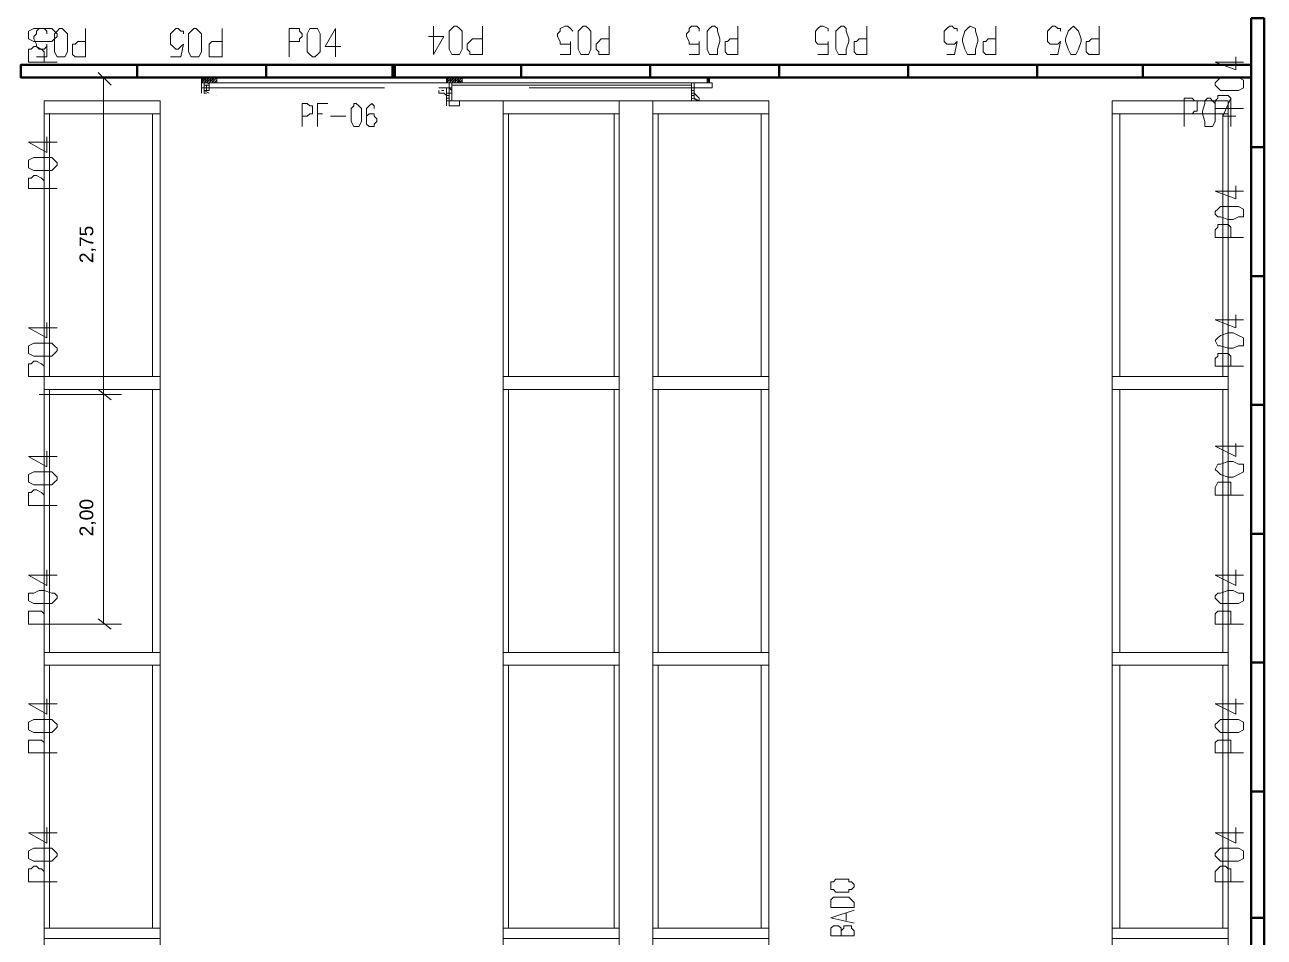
# Model space of a CAD drawing. Header units: inches. Extents: x 5 to 1823, y 18 to 726.
# Drawn here: x 506.82 to 517.61, y 305.21 to 313.16 of the extents above; entities that cross this region are included whole.
import ezdxf

# ---------------------------------------------------------------- set-up
doc = ezdxf.new("R2010")
doc.units = ezdxf.units.IN
doc.header["$MEASUREMENT"] = 0
for name, color, linetype in [('PDF2_0', 7, 'Continuous'), ('PDF2_01', 1, 'Continuous'), ('PDF2_D_Paineis PUR 120mm', 5, 'Continuous'), ('PDF2_D_Portas', 6, 'Continuous'), ('PDF2_D_Textos Nome Área', 3, 'Continuous'), ('PDF2_D_Textos Paineis Parede', 3, 'Continuous'), ('PDF2_Texto', 1, 'Continuous')]:
    doc.layers.add(name, color=color, linetype=linetype)
doc.styles.add('PDF Arial', font='arial.ttf')

msp = doc.modelspace()

# ---------------------------------------------------------------- linework, layer by layer
at = {"layer": 'PDF2_0', "color": 1, "lineweight": 0}
for points in [[(507.572, 312.631), (507.46, 312.743)], [(507.46, 307.983), (507.572, 307.893)]]:
    msp.add_lwpolyline(points, dxfattribs=at)
msp.add_lwpolyline([(507.46, 309.981), (507.572, 309.892)], close=True, dxfattribs=at)
at = {"layer": 'PDF2_01', "lineweight": 5}
for points in [[(507.213, 312.698), (507.662, 312.698)], [(507.505, 312.698), (507.505, 309.937), (507.505, 307.938)], [(506.989, 312.384), (507.999, 312.384)], [(507.034, 310.094), (507.034, 312.384)], [(507.932, 312.384), (507.932, 310.094)], [(510.985, 312.384), (511.995, 312.384)], [(511.03, 310.094), (511.03, 312.384)], [(511.951, 312.384), (511.951, 310.094)], [(513.298, 312.384), (512.287, 312.384)], [(512.332, 312.384), (512.332, 310.094)], [(513.23, 310.094), (513.23, 312.384)], [(517.294, 312.384), (516.284, 312.384)], [(516.351, 312.384), (516.351, 310.094)], [(517.249, 310.094), (517.249, 312.384)], [(507.999, 310.094), (506.989, 310.094)], [(511.995, 310.094), (510.985, 310.094)], [(512.287, 310.094), (513.298, 310.094)], [(516.284, 310.094), (517.294, 310.094)], [(507.999, 309.981), (506.989, 309.981)], [(507.034, 309.981), (507.034, 307.691)], [(507.932, 307.691), (507.932, 309.981)], [(511.995, 309.981), (510.985, 309.981)], [(511.03, 309.981), (511.03, 307.691)], [(511.951, 307.691), (511.951, 309.981)], [(512.287, 309.981), (513.298, 309.981)], [(512.332, 307.691), (512.332, 309.981)], [(513.23, 309.981), (513.23, 307.691)], [(516.284, 309.981), (517.294, 309.981)], [(516.351, 307.691), (516.351, 309.981)], [(517.249, 309.981), (517.249, 307.691)], [(506.944, 307.938), (507.662, 307.938)], [(507.999, 305.199), (506.989, 305.199), (507.999, 305.199), (507.999, 307.691), (506.989, 307.691), (506.989, 305.199)], [(506.989, 307.691), (507.999, 307.691)], [(511.995, 305.199), (510.985, 305.199), (511.995, 305.199), (511.995, 307.691), (510.985, 307.691), (510.985, 305.199)], [(510.985, 307.691), (511.995, 307.691)], [(512.287, 305.199), (513.298, 305.199), (512.287, 305.199), (512.287, 307.691), (513.298, 307.691), (513.298, 305.199)], [(513.298, 307.691), (512.287, 307.691)], [(516.284, 305.199), (517.294, 305.199), (516.284, 305.199), (516.284, 307.691), (517.294, 307.691), (517.294, 305.199)], [(517.294, 307.691), (516.284, 307.691)], [(506.989, 307.579), (507.999, 307.579)], [(507.034, 305.289), (507.034, 307.579)], [(507.932, 307.579), (507.932, 305.289)], [(510.985, 307.579), (511.995, 307.579)], [(511.03, 305.289), (511.03, 307.579)], [(511.951, 307.579), (511.951, 305.289)], [(513.298, 307.579), (512.287, 307.579)], [(512.332, 307.579), (512.332, 305.289)], [(513.23, 305.289), (513.23, 307.579)], [(517.294, 307.579), (516.284, 307.579)], [(516.351, 307.579), (516.351, 305.289)], [(517.249, 305.289), (517.249, 307.579)], [(507.999, 305.289), (506.989, 305.289)], [(511.995, 305.289), (510.985, 305.289)], [(512.287, 305.289), (513.298, 305.289)], [(516.284, 305.289), (517.294, 305.289)]]:
    msp.add_lwpolyline(points, dxfattribs=at)
for points in [[(507.999, 312.496), (507.999, 309.981), (506.989, 309.981), (506.989, 312.496)], [(511.995, 312.496), (511.995, 309.981), (510.985, 309.981), (510.985, 312.496)], [(512.287, 312.496), (512.287, 309.981), (513.298, 309.981), (513.298, 312.496)], [(516.284, 312.496), (516.284, 309.981), (517.294, 309.981), (517.294, 312.496)], [(507.999, 307.579), (507.999, 310.094), (506.989, 310.094), (506.989, 307.579)], [(511.995, 307.579), (511.995, 310.094), (510.985, 310.094), (510.985, 307.579)], [(512.287, 307.579), (512.287, 310.094), (513.298, 310.094), (513.298, 307.579)], [(516.284, 307.579), (516.284, 310.094), (517.294, 310.094), (517.294, 307.579)], [(507.662, 309.937), (506.944, 309.937)], [(507.999, 305.289), (507.999, 302.797), (506.989, 302.797), (506.989, 305.289)], [(511.995, 305.289), (511.995, 302.797), (510.985, 302.797), (510.985, 305.289)], [(512.287, 305.289), (512.287, 302.797), (513.298, 302.797), (513.298, 305.289)], [(516.284, 305.289), (516.284, 302.797), (517.294, 302.797), (517.294, 305.289)]]:
    msp.add_lwpolyline(points, close=True, dxfattribs=at)
at = {"layer": 'PDF2_D_Paineis PUR 120mm', "lineweight": 40}
for points in [[(517.608, 312.092), (517.608, 313.215), (517.496, 313.215), (517.496, 312.092)], [(507.797, 312.81), (506.787, 312.81), (506.787, 312.698), (507.797, 312.698)], [(508.92, 312.81), (507.797, 312.81), (507.797, 312.698), (508.92, 312.698)], [(508.92, 312.698), (510.042, 312.698), (510.042, 312.81), (508.92, 312.81)], [(511.142, 312.81), (510.02, 312.81), (510.02, 312.698), (511.142, 312.698)], [(512.265, 312.81), (511.142, 312.81), (511.142, 312.698), (512.265, 312.698)], [(513.387, 312.81), (512.265, 312.81), (512.265, 312.698), (513.387, 312.698)], [(514.51, 312.81), (513.387, 312.81), (513.387, 312.698), (514.51, 312.698)], [(515.633, 312.81), (514.51, 312.81), (514.51, 312.698), (515.633, 312.698)], [(516.553, 312.81), (515.633, 312.81), (515.633, 312.698), (516.553, 312.698)], [(516.553, 312.698), (517.496, 312.698), (517.496, 312.81), (516.553, 312.81)], [(517.608, 310.969), (517.608, 312.092), (517.496, 312.092), (517.496, 310.969)], [(517.608, 309.847), (517.608, 310.969), (517.496, 310.969), (517.496, 309.847)], [(517.608, 308.724), (517.608, 309.847), (517.496, 309.847), (517.496, 308.724)], [(517.608, 307.602), (517.608, 308.724), (517.496, 308.724), (517.496, 307.602)], [(517.608, 306.479), (517.608, 307.602), (517.496, 307.602), (517.496, 306.479)], [(517.608, 305.379), (517.608, 306.479), (517.496, 306.479), (517.496, 305.379)], [(517.608, 304.256), (517.608, 305.379), (517.496, 305.379), (517.496, 304.256)]]:
    msp.add_lwpolyline(points, close=True, dxfattribs=at)
at = {"layer": 'PDF2_D_Portas', "lineweight": 0}
for points in [[(509.952, 312.608), (508.358, 312.608), (508.358, 312.631), (508.358, 312.608), (508.358, 312.653), (508.493, 312.653), (510.491, 312.653), (510.491, 312.698), (510.491, 312.653)], [(508.358, 312.676), (508.358, 312.698), (508.358, 312.676), (508.381, 312.698), (508.358, 312.676), (508.381, 312.698), (508.358, 312.653), (508.381, 312.698)], [(508.358, 312.653), (508.403, 312.698), (508.358, 312.653)], [(508.358, 312.653), (508.358, 312.698), (508.493, 312.698), (508.493, 312.653), (508.493, 312.698)], [(508.358, 312.563), (508.358, 312.653), (509.952, 312.653)], [(508.358, 312.653), (508.358, 312.653)], [(508.358, 312.653), (508.358, 312.653)], [(508.403, 312.698), (508.381, 312.653), (508.403, 312.698), (508.381, 312.653), (508.381, 312.608), (508.381, 312.586), (508.403, 312.586), (508.403, 312.631), (508.426, 312.631), (508.403, 312.631), (508.381, 312.631), (508.403, 312.631), (508.381, 312.631), (508.381, 312.653), (508.381, 312.631)], [(508.381, 312.563), (508.403, 312.563), (508.381, 312.563), (508.381, 312.586), (508.426, 312.586), (508.426, 312.631), (508.426, 312.653), (508.448, 312.698), (508.426, 312.653), (508.448, 312.698)], [(508.381, 312.653), (508.426, 312.698), (508.381, 312.653)], [(508.381, 312.653), (508.403, 312.653), (508.426, 312.698), (508.403, 312.653), (508.426, 312.698)], [(508.381, 312.653), (508.381, 312.653)], [(508.381, 312.653), (508.381, 312.653)], [(508.381, 312.653), (508.381, 312.653)], [(508.403, 312.653), (508.448, 312.698), (508.403, 312.653)], [(508.403, 312.653), (508.403, 312.653)], [(508.426, 312.653), (508.47, 312.698), (508.426, 312.653)], [(508.448, 312.653), (508.493, 312.698), (508.448, 312.653)], [(508.47, 312.653), (508.493, 312.676), (508.47, 312.653), (508.493, 312.676), (508.47, 312.653), (508.493, 312.676)], [(508.493, 312.653), (508.493, 312.653)], [(508.493, 312.653), (508.493, 312.653)], [(510.469, 312.563), (510.491, 312.541), (510.514, 312.541), (510.491, 312.541), (510.491, 312.563), (510.491, 312.586), (510.491, 312.608), (510.514, 312.608), (510.514, 312.653), (510.536, 312.698), (510.514, 312.653), (510.536, 312.698)], [(510.491, 312.676), (510.491, 312.698), (510.491, 312.676), (510.491, 312.698), (510.626, 312.698), (510.581, 312.653), (510.626, 312.676), (510.603, 312.653), (510.626, 312.676), (510.603, 312.653), (510.626, 312.676), (510.626, 312.698), (510.626, 312.653), (510.626, 312.698)], [(510.491, 312.676), (510.514, 312.698), (510.491, 312.676)], [(510.603, 312.653), (510.626, 312.653), (510.491, 312.653), (510.514, 312.698), (510.491, 312.653), (510.514, 312.698)], [(510.491, 312.653), (510.536, 312.698), (510.491, 312.653)], [(510.514, 312.653), (510.559, 312.698), (510.514, 312.653)], [(510.559, 312.698), (510.536, 312.653), (510.559, 312.698), (510.536, 312.653), (510.828, 312.653), (512.624, 312.653), (512.647, 312.653), (512.647, 312.608), (512.647, 312.541), (512.647, 312.608), (512.624, 312.608), (512.647, 312.608), (512.624, 312.608), (512.647, 312.608), (512.624, 312.608), (512.647, 312.608), (512.624, 312.608), (512.647, 312.608), (512.624, 312.608), (512.647, 312.608), (512.624, 312.608), (512.647, 312.608), (512.624, 312.608), (512.647, 312.608), (512.624, 312.608), (512.647, 312.608), (512.624, 312.608), (512.647, 312.608), (512.624, 312.608), (512.624, 312.586), (512.624, 312.608), (512.624, 312.496), (510.536, 312.496), (510.536, 312.586), (510.536, 312.631), (510.536, 312.653), (510.536, 312.631), (510.536, 312.653), (510.514, 312.653)], [(510.536, 312.608), (510.514, 312.608), (510.536, 312.586), (510.514, 312.608), (510.536, 312.608), (510.536, 312.631), (510.828, 312.631), (512.624, 312.631), (512.624, 312.608), (512.624, 312.631), (512.624, 312.653), (512.624, 312.631), (512.624, 312.653)], [(510.536, 312.653), (510.581, 312.698), (510.536, 312.653)], [(510.536, 312.653), (510.536, 312.653)], [(510.559, 312.653), (510.581, 312.698), (510.559, 312.653), (510.581, 312.698)], [(510.559, 312.653), (510.603, 312.698), (510.559, 312.653)], [(510.581, 312.653), (510.603, 312.698), (510.581, 312.653), (510.603, 312.698)], [(510.626, 312.698), (510.626, 312.698)], [(510.626, 312.676), (510.626, 312.676)], [(510.626, 312.676), (510.626, 312.676)], [(510.626, 312.676), (510.626, 312.653)], [(510.626, 312.653), (510.626, 312.653)], [(511.21, 312.653), (512.804, 312.653), (512.804, 312.631), (512.804, 312.608)], [(512.624, 312.653), (512.624, 312.653)], [(512.759, 312.698), (512.759, 312.676), (512.759, 312.698), (512.759, 312.676), (512.781, 312.698), (512.759, 312.676)], [(512.781, 312.676), (512.781, 312.653), (512.781, 312.676), (512.759, 312.653), (512.781, 312.676), (512.759, 312.653), (512.781, 312.698), (512.759, 312.653), (512.781, 312.698)], [(512.781, 312.653), (512.781, 312.653)], [(512.804, 312.653), (512.804, 312.653)], [(512.804, 312.653), (512.804, 312.653)], [(512.804, 312.653), (512.804, 312.653)], [(512.804, 312.653), (512.804, 312.653)], [(508.358, 312.631), (508.358, 312.631)], [(508.358, 312.631), (508.358, 312.631)], [(508.358, 312.608), (508.358, 312.608)], [(508.358, 312.541), (508.358, 312.541)], [(508.358, 312.541), (508.358, 312.541)], [(508.381, 312.631), (508.381, 312.631)], [(508.381, 312.608), (508.381, 312.608)], [(508.381, 312.608), (508.381, 312.608)], [(508.381, 312.586), (508.426, 312.563)], [(508.381, 312.563), (508.381, 312.563)], [(508.381, 312.563), (508.381, 312.563)], [(508.381, 312.563), (508.381, 312.563)], [(508.381, 312.563), (508.381, 312.563)], [(508.403, 312.631), (508.403, 312.631)], [(508.403, 312.586), (508.403, 312.586)], [(508.403, 312.563), (508.403, 312.563)], [(508.426, 312.631), (508.426, 312.631)], [(508.426, 312.631), (508.426, 312.631)], [(508.426, 312.631), (508.426, 312.631)], [(508.426, 312.586), (508.426, 312.586)], [(508.426, 312.586), (508.426, 312.586)], [(508.426, 312.586), (508.426, 312.586)], [(508.426, 312.586), (508.426, 312.586)], [(508.426, 312.586), (508.426, 312.586)], [(508.426, 312.586), (508.426, 312.586)], [(508.426, 312.586), (508.426, 312.586)], [(508.426, 312.586), (508.426, 312.586)], [(508.426, 312.586), (508.426, 312.586)], [(508.493, 312.541), (508.493, 312.541)], [(508.493, 312.541), (508.493, 312.541)], [(510.424, 312.608), (510.469, 312.608), (510.491, 312.608), (510.491, 312.586), (510.491, 312.563)], [(510.424, 312.586), (510.424, 312.563), (510.469, 312.563), (510.446, 312.563)], [(510.424, 312.586), (510.424, 312.586)], [(510.424, 312.563), (510.424, 312.563)], [(510.446, 312.586), (510.446, 312.586)], [(510.446, 312.586), (510.446, 312.586)], [(510.446, 312.586), (510.469, 312.586)], [(510.469, 312.608), (510.469, 312.608)], [(510.469, 312.586), (510.469, 312.586)], [(510.469, 312.586), (510.469, 312.586)], [(510.469, 312.541), (510.469, 312.541)], [(510.536, 312.496), (510.514, 312.496), (510.514, 312.563), (510.514, 312.608), (510.514, 312.563), (510.514, 312.608), (510.514, 312.586), (510.514, 312.608), (510.514, 312.586), (510.514, 312.563), (510.491, 312.563), (510.491, 312.608)], [(510.491, 312.608), (510.491, 312.608)], [(510.491, 312.608), (510.491, 312.608)], [(510.491, 312.608), (510.491, 312.608)], [(510.491, 312.608), (510.491, 312.608)], [(510.491, 312.608), (510.491, 312.608)], [(510.491, 312.608), (510.491, 312.608)], [(510.491, 312.608), (510.491, 312.608)], [(510.491, 312.608), (510.491, 312.608)], [(510.491, 312.608), (510.491, 312.608)], [(510.491, 312.608), (510.491, 312.608)], [(510.491, 312.608), (510.491, 312.608)], [(510.491, 312.608), (510.491, 312.608)], [(510.491, 312.586), (510.491, 312.586)], [(510.491, 312.586), (510.491, 312.586)], [(510.491, 312.586), (510.491, 312.586)], [(510.491, 312.586), (510.491, 312.586)], [(510.491, 312.586), (510.491, 312.586)], [(510.491, 312.586), (510.491, 312.586)], [(510.491, 312.586), (510.491, 312.586)], [(510.491, 312.586), (510.491, 312.586)], [(510.491, 312.586), (510.491, 312.586)], [(510.491, 312.586), (510.491, 312.586)], [(510.491, 312.586), (510.491, 312.586)], [(510.491, 312.563), (510.491, 312.563)], [(510.491, 312.563), (510.491, 312.563)], [(510.491, 312.563), (510.491, 312.563)], [(510.491, 312.563), (510.491, 312.563)], [(510.491, 312.563), (510.491, 312.563)], [(510.491, 312.563), (510.491, 312.563)], [(510.491, 312.563), (510.491, 312.563)], [(510.491, 312.563), (510.491, 312.563)], [(510.491, 312.563), (510.491, 312.563)], [(510.603, 312.496), (510.603, 312.451), (510.581, 312.451), (510.536, 312.451), (510.514, 312.451), (510.514, 312.474), (510.514, 312.496), (510.491, 312.496), (510.491, 312.519), (510.514, 312.519), (510.491, 312.519), (510.491, 312.541)], [(510.491, 312.541), (510.491, 312.541)], [(510.491, 312.541), (510.491, 312.541)], [(510.491, 312.541), (510.491, 312.541)], [(510.491, 312.541), (510.491, 312.541)], [(510.491, 312.541), (510.491, 312.541)], [(510.491, 312.541), (510.491, 312.541)], [(510.514, 312.608), (510.514, 312.608)], [(510.514, 312.608), (510.514, 312.608)], [(510.514, 312.608), (510.514, 312.608)], [(510.514, 312.608), (510.514, 312.608)], [(510.514, 312.608), (510.514, 312.608)], [(510.514, 312.608), (510.514, 312.608)], [(510.514, 312.608), (510.514, 312.608)], [(510.514, 312.608), (510.514, 312.608)], [(510.514, 312.608), (510.514, 312.608)], [(510.514, 312.608), (510.514, 312.608)], [(510.514, 312.608), (510.514, 312.608)], [(510.514, 312.608), (510.514, 312.608)], [(510.514, 312.608), (510.514, 312.608)], [(510.514, 312.608), (510.514, 312.608)], [(510.514, 312.608), (510.514, 312.608)], [(510.514, 312.608), (510.514, 312.608)], [(510.514, 312.608), (510.514, 312.608)], [(510.514, 312.608), (510.514, 312.608)], [(510.514, 312.608), (510.514, 312.608)], [(510.514, 312.608), (510.514, 312.608)], [(510.514, 312.608), (510.514, 312.608)], [(510.514, 312.608), (510.514, 312.608)], [(510.514, 312.608), (510.514, 312.608)], [(510.514, 312.608), (510.514, 312.608)], [(510.514, 312.586), (510.514, 312.586)], [(510.514, 312.586), (510.514, 312.586)], [(510.514, 312.586), (510.514, 312.586)], [(510.514, 312.586), (510.514, 312.586)], [(510.514, 312.586), (510.514, 312.586)], [(510.514, 312.586), (510.514, 312.586)], [(510.514, 312.563), (510.514, 312.563)], [(510.514, 312.563), (510.514, 312.563)], [(510.514, 312.563), (510.514, 312.563)], [(510.514, 312.563), (510.514, 312.563)], [(510.514, 312.563), (510.514, 312.563)], [(510.514, 312.563), (510.514, 312.563)], [(510.514, 312.563), (510.514, 312.563)], [(510.514, 312.563), (510.514, 312.563)], [(510.514, 312.563), (510.514, 312.563)], [(510.514, 312.563), (510.514, 312.563)], [(510.514, 312.563), (510.514, 312.563)], [(510.514, 312.563), (510.514, 312.563)], [(510.514, 312.563), (510.514, 312.563)], [(510.514, 312.563), (510.514, 312.563)], [(510.514, 312.563), (510.514, 312.563)], [(510.514, 312.563), (510.514, 312.563)], [(510.514, 312.563), (510.514, 312.563)], [(510.514, 312.563), (510.514, 312.563)], [(510.514, 312.563), (510.514, 312.563)], [(510.514, 312.563), (510.514, 312.563)], [(510.514, 312.563), (510.514, 312.563)], [(510.514, 312.563), (510.514, 312.563)], [(510.514, 312.563), (510.514, 312.563)], [(510.514, 312.563), (510.514, 312.563)], [(510.514, 312.563), (510.514, 312.563)], [(510.514, 312.563), (510.514, 312.563)], [(510.514, 312.563), (510.514, 312.563)], [(510.514, 312.563), (510.514, 312.563)], [(510.514, 312.563), (510.514, 312.563)], [(510.514, 312.563), (510.514, 312.563)], [(510.514, 312.563), (510.514, 312.563)], [(510.514, 312.563), (510.514, 312.563)], [(510.514, 312.563), (510.514, 312.563)], [(510.514, 312.563), (510.514, 312.563)], [(510.514, 312.563), (510.514, 312.563)], [(510.514, 312.563), (510.514, 312.563)], [(510.514, 312.563), (510.514, 312.563)], [(510.514, 312.563), (510.514, 312.563)], [(510.514, 312.563), (510.514, 312.563)], [(510.514, 312.563), (510.514, 312.563)], [(510.514, 312.563), (510.514, 312.563)], [(510.514, 312.563), (510.514, 312.563)], [(510.514, 312.563), (510.514, 312.563)], [(510.514, 312.563), (510.514, 312.563)], [(510.514, 312.563), (510.514, 312.563)], [(510.514, 312.563), (510.514, 312.563)], [(510.514, 312.563), (510.514, 312.563)], [(510.514, 312.563), (510.514, 312.563)], [(510.514, 312.563), (510.514, 312.563)], [(510.514, 312.563), (510.514, 312.563)], [(510.514, 312.563), (510.536, 312.563)], [(510.514, 312.541), (510.514, 312.541)], [(510.514, 312.541), (510.514, 312.541)], [(510.514, 312.541), (510.514, 312.541)], [(510.514, 312.541), (510.514, 312.541)], [(510.514, 312.541), (510.514, 312.541)], [(510.514, 312.541), (510.514, 312.541)], [(510.514, 312.541), (510.514, 312.541)], [(510.514, 312.541), (510.514, 312.541)], [(510.514, 312.541), (510.514, 312.541)], [(510.514, 312.541), (510.514, 312.541)], [(510.514, 312.541), (510.514, 312.541)], [(510.514, 312.541), (510.514, 312.541)], [(510.514, 312.541), (510.514, 312.541)], [(510.514, 312.541), (510.514, 312.541)], [(510.536, 312.608), (510.536, 312.608)], [(510.536, 312.608), (510.536, 312.608)], [(510.536, 312.608), (510.536, 312.608)], [(510.536, 312.608), (510.536, 312.608)], [(510.536, 312.586), (510.536, 312.586)], [(510.536, 312.586), (510.536, 312.586)], [(510.536, 312.586), (510.536, 312.586)], [(510.536, 312.586), (510.536, 312.586)], [(510.536, 312.563), (510.536, 312.563)], [(510.536, 312.563), (510.536, 312.563)], [(512.781, 312.608), (512.804, 312.608), (511.21, 312.608)], [(512.624, 312.608), (512.624, 312.608)], [(512.624, 312.586), (512.624, 312.608)], [(512.624, 312.586), (512.624, 312.608)], [(512.624, 312.608), (512.624, 312.608)], [(512.624, 312.608), (512.624, 312.608)], [(512.624, 312.608), (512.624, 312.608)], [(512.624, 312.608), (512.624, 312.608)], [(512.624, 312.608), (512.624, 312.608)], [(512.624, 312.608), (512.624, 312.608)], [(512.624, 312.608), (512.624, 312.608)], [(512.624, 312.608), (512.624, 312.608)], [(512.624, 312.608), (512.624, 312.608)], [(512.624, 312.608), (512.624, 312.608)], [(512.624, 312.608), (512.624, 312.608)], [(512.624, 312.608), (512.624, 312.608)], [(512.624, 312.608), (512.624, 312.608)], [(512.624, 312.608), (512.624, 312.608)], [(512.624, 312.608), (512.624, 312.608)], [(512.624, 312.608), (512.624, 312.608)], [(512.624, 312.608), (512.624, 312.608)], [(512.624, 312.608), (512.624, 312.608)], [(512.624, 312.608), (512.624, 312.608)], [(512.624, 312.608), (512.624, 312.608)], [(512.624, 312.608), (512.624, 312.608)], [(512.624, 312.608), (512.624, 312.608)], [(512.624, 312.608), (512.624, 312.608)], [(512.624, 312.608), (512.624, 312.608)], [(512.624, 312.608), (512.624, 312.608)], [(512.624, 312.608), (512.624, 312.608)], [(512.624, 312.608), (512.624, 312.608)], [(512.624, 312.608), (512.624, 312.541)], [(512.624, 312.541), (512.624, 312.608)], [(512.624, 312.608), (512.624, 312.608)], [(512.624, 312.608), (512.624, 312.608)], [(512.624, 312.608), (512.624, 312.608)], [(512.624, 312.608), (512.624, 312.608)], [(512.624, 312.608), (512.624, 312.608)], [(512.624, 312.608), (512.624, 312.608)], [(512.624, 312.608), (512.624, 312.608)], [(512.624, 312.608), (512.624, 312.608)], [(512.624, 312.608), (512.624, 312.608)], [(512.624, 312.608), (512.624, 312.608)], [(512.624, 312.608), (512.624, 312.608)], [(512.624, 312.608), (512.624, 312.608)], [(512.624, 312.608), (512.624, 312.608)], [(512.624, 312.608), (512.624, 312.608)], [(512.624, 312.586), (512.624, 312.586)], [(512.624, 312.586), (512.624, 312.586)], [(512.624, 312.586), (512.624, 312.586)], [(512.624, 312.586), (512.624, 312.586)], [(512.624, 312.586), (512.624, 312.586)], [(512.624, 312.586), (512.624, 312.586)], [(512.624, 312.586), (512.624, 312.586)], [(512.624, 312.586), (512.624, 312.586)], [(512.624, 312.586), (512.624, 312.563)], [(512.624, 312.586), (512.624, 312.586)], [(512.624, 312.586), (512.624, 312.586)], [(512.624, 312.586), (512.624, 312.586)], [(512.624, 312.586), (512.624, 312.586)], [(512.624, 312.586), (512.624, 312.586)], [(512.624, 312.586), (512.624, 312.586)], [(512.624, 312.586), (512.624, 312.586)], [(512.624, 312.586), (512.624, 312.586)], [(512.624, 312.586), (512.624, 312.586)], [(512.624, 312.586), (512.624, 312.586)], [(512.624, 312.586), (512.624, 312.586)], [(512.624, 312.586), (512.624, 312.586)], [(512.624, 312.586), (512.624, 312.586)], [(512.624, 312.586), (512.624, 312.586)], [(512.624, 312.586), (512.624, 312.586)], [(512.624, 312.586), (512.624, 312.586)], [(512.624, 312.586), (512.624, 312.586)], [(512.624, 312.586), (512.624, 312.586)], [(512.624, 312.586), (512.647, 312.586)], [(512.624, 312.586), (512.647, 312.586)], [(512.624, 312.586), (512.647, 312.586)], [(512.624, 312.586), (512.647, 312.586)], [(512.647, 312.586), (512.624, 312.586)], [(512.624, 312.586), (512.647, 312.586)], [(512.624, 312.586), (512.647, 312.586)], [(512.624, 312.586), (512.647, 312.586)], [(512.624, 312.586), (512.647, 312.586)], [(512.624, 312.586), (512.647, 312.586)], [(512.624, 312.586), (512.647, 312.586)], [(512.624, 312.586), (512.647, 312.586)], [(512.624, 312.586), (512.647, 312.586)], [(512.624, 312.586), (512.647, 312.586)], [(512.647, 312.586), (512.624, 312.586)], [(512.624, 312.586), (512.647, 312.586)], [(512.624, 312.586), (512.647, 312.586)], [(512.647, 312.586), (512.624, 312.586)], [(512.647, 312.563), (512.647, 312.586), (512.647, 312.563), (512.691, 312.519), (512.691, 312.496), (512.647, 312.519), (512.647, 312.541), (512.624, 312.541), (512.647, 312.541), (512.624, 312.541), (512.647, 312.541), (512.624, 312.541), (512.647, 312.541), (512.624, 312.541), (512.647, 312.541), (512.624, 312.541), (512.647, 312.541), (512.624, 312.541), (512.647, 312.541), (512.624, 312.541), (512.647, 312.541), (512.624, 312.541), (512.647, 312.541), (512.624, 312.541), (512.647, 312.541), (512.624, 312.541), (512.647, 312.541), (512.624, 312.541), (512.647, 312.541), (512.624, 312.541), (512.647, 312.541), (512.647, 312.563), (512.624, 312.563), (512.647, 312.563), (512.624, 312.563), (512.647, 312.563), (512.624, 312.563), (512.647, 312.563), (512.624, 312.563), (512.647, 312.563), (512.624, 312.563), (512.647, 312.563), (512.624, 312.563), (512.647, 312.563), (512.624, 312.563), (512.647, 312.563), (512.624, 312.563), (512.647, 312.563), (512.624, 312.563), (512.647, 312.563), (512.647, 312.541), (512.624, 312.541), (512.624, 312.519), (512.691, 312.496), (512.624, 312.519)], [(512.624, 312.586), (512.624, 312.586)], [(512.624, 312.586), (512.624, 312.586)], [(512.624, 312.586), (512.624, 312.586)], [(512.624, 312.586), (512.624, 312.586)], [(512.624, 312.586), (512.624, 312.586)], [(512.624, 312.586), (512.624, 312.586)], [(512.624, 312.586), (512.624, 312.586)], [(512.624, 312.586), (512.624, 312.586)], [(512.624, 312.563), (512.624, 312.586)], [(512.624, 312.586), (512.624, 312.586)], [(512.624, 312.586), (512.624, 312.586)], [(512.624, 312.563), (512.624, 312.563)], [(512.624, 312.563), (512.624, 312.563)], [(512.624, 312.563), (512.624, 312.563)], [(512.624, 312.563), (512.624, 312.563)], [(512.624, 312.563), (512.624, 312.563)], [(512.624, 312.563), (512.624, 312.563)], [(512.624, 312.563), (512.624, 312.563)], [(512.624, 312.563), (512.624, 312.563)], [(512.624, 312.563), (512.624, 312.563)], [(512.624, 312.563), (512.624, 312.563)], [(512.624, 312.563), (512.624, 312.563)], [(512.624, 312.563), (512.624, 312.563)], [(512.624, 312.563), (512.624, 312.563)], [(512.624, 312.563), (512.624, 312.541)], [(512.624, 312.563), (512.624, 312.563)], [(512.624, 312.563), (512.624, 312.563)], [(512.624, 312.563), (512.624, 312.563)], [(512.624, 312.563), (512.624, 312.563)], [(512.624, 312.563), (512.624, 312.563)], [(512.624, 312.563), (512.624, 312.563)], [(512.624, 312.563), (512.624, 312.563)], [(512.624, 312.563), (512.624, 312.563)], [(512.624, 312.563), (512.624, 312.563)], [(512.624, 312.563), (512.624, 312.563)], [(512.624, 312.541), (512.624, 312.563)], [(512.624, 312.563), (512.624, 312.563)], [(512.624, 312.563), (512.624, 312.563)], [(512.624, 312.563), (512.624, 312.563)], [(512.624, 312.563), (512.624, 312.563)], [(512.624, 312.563), (512.624, 312.563)], [(512.624, 312.541), (512.624, 312.541)], [(512.624, 312.541), (512.624, 312.541)], [(512.624, 312.541), (512.624, 312.541)], [(512.624, 312.541), (512.624, 312.541)], [(512.624, 312.541), (512.624, 312.541)], [(512.624, 312.541), (512.624, 312.541)], [(512.624, 312.541), (512.624, 312.541)], [(512.624, 312.541), (512.624, 312.541)], [(512.624, 312.541), (512.624, 312.541)], [(512.624, 312.541), (512.624, 312.541)], [(512.624, 312.541), (512.624, 312.541)], [(512.624, 312.541), (512.624, 312.541)], [(512.624, 312.541), (512.624, 312.541)], [(512.624, 312.541), (512.624, 312.541)], [(512.624, 312.541), (512.624, 312.541)], [(512.624, 312.541), (512.624, 312.541)], [(512.624, 312.541), (512.624, 312.541)], [(512.624, 312.541), (512.624, 312.541)], [(512.624, 312.541), (512.624, 312.541)], [(512.624, 312.541), (512.624, 312.541)], [(512.624, 312.541), (512.624, 312.541)], [(512.624, 312.541), (512.624, 312.541)], [(512.624, 312.541), (512.624, 312.541)], [(512.624, 312.541), (512.624, 312.541)], [(512.624, 312.541), (512.624, 312.541)], [(512.624, 312.541), (512.624, 312.541)], [(512.624, 312.541), (512.624, 312.541)], [(512.624, 312.541), (512.624, 312.541)], [(512.624, 312.541), (512.624, 312.541)], [(512.624, 312.541), (512.624, 312.541)], [(512.624, 312.541), (512.624, 312.541)], [(512.624, 312.541), (512.624, 312.541)], [(512.624, 312.541), (512.624, 312.541)], [(512.624, 312.541), (512.624, 312.541)], [(512.624, 312.541), (512.624, 312.541)], [(512.624, 312.541), (512.624, 312.541)], [(512.624, 312.541), (512.624, 312.541)], [(512.624, 312.541), (512.624, 312.541)], [(512.624, 312.541), (512.624, 312.541)], [(512.624, 312.541), (512.624, 312.541)], [(512.624, 312.541), (512.624, 312.541)], [(512.624, 312.541), (512.624, 312.541)], [(512.624, 312.541), (512.624, 312.541)], [(512.624, 312.541), (512.624, 312.541)], [(512.624, 312.541), (512.624, 312.541)], [(512.624, 312.541), (512.624, 312.541)], [(512.624, 312.541), (512.624, 312.541)], [(512.624, 312.541), (512.624, 312.541)], [(512.624, 312.541), (512.624, 312.541)], [(512.624, 312.541), (512.624, 312.541)], [(512.624, 312.541), (512.624, 312.541)], [(512.624, 312.541), (512.624, 312.541)], [(512.647, 312.608), (512.647, 312.608)], [(512.647, 312.608), (512.647, 312.608)], [(512.647, 312.608), (512.647, 312.608)], [(512.647, 312.608), (512.647, 312.608)], [(512.647, 312.608), (512.647, 312.608)], [(512.647, 312.608), (512.647, 312.608)], [(512.647, 312.608), (512.647, 312.608)], [(512.647, 312.608), (512.647, 312.608)], [(512.647, 312.608), (512.647, 312.608)], [(512.647, 312.608), (512.647, 312.608)], [(512.647, 312.608), (512.647, 312.608)], [(512.647, 312.608), (512.647, 312.608)], [(512.647, 312.608), (512.647, 312.608)], [(512.647, 312.608), (512.647, 312.608)], [(512.647, 312.608), (512.647, 312.608)], [(512.647, 312.608), (512.647, 312.608)], [(512.647, 312.608), (512.647, 312.608)], [(512.647, 312.608), (512.647, 312.608)], [(512.647, 312.608), (512.647, 312.608)], [(512.647, 312.608), (512.647, 312.608)], [(512.647, 312.608), (512.647, 312.608)], [(512.647, 312.586), (512.647, 312.608)], [(512.647, 312.608), (512.647, 312.608)], [(512.647, 312.608), (512.647, 312.608)], [(512.647, 312.608), (512.647, 312.608)], [(512.647, 312.608), (512.647, 312.608)], [(512.647, 312.608), (512.647, 312.608)], [(512.647, 312.608), (512.647, 312.608)], [(512.647, 312.608), (512.647, 312.608)], [(512.647, 312.608), (512.647, 312.608)], [(512.647, 312.608), (512.647, 312.586)], [(512.647, 312.608), (512.647, 312.608)], [(512.647, 312.608), (512.647, 312.608)], [(512.647, 312.608), (512.647, 312.608)], [(512.647, 312.608), (512.647, 312.608)], [(512.647, 312.608), (512.647, 312.608)], [(512.647, 312.608), (512.647, 312.608)], [(512.647, 312.586), (512.647, 312.586)], [(512.647, 312.586), (512.647, 312.586)], [(512.647, 312.586), (512.647, 312.586)], [(512.647, 312.586), (512.647, 312.586)], [(512.647, 312.586), (512.647, 312.586)], [(512.647, 312.586), (512.647, 312.586)], [(512.647, 312.586), (512.647, 312.586)], [(512.647, 312.586), (512.647, 312.586)], [(512.647, 312.586), (512.647, 312.586)], [(512.647, 312.586), (512.647, 312.586)], [(512.647, 312.586), (512.647, 312.586)], [(512.647, 312.586), (512.647, 312.586)], [(512.647, 312.586), (512.647, 312.586)], [(512.647, 312.586), (512.647, 312.586)], [(512.647, 312.586), (512.647, 312.586)], [(512.647, 312.586), (512.647, 312.586)], [(512.647, 312.586), (512.647, 312.586)], [(512.647, 312.586), (512.647, 312.586)], [(512.647, 312.586), (512.647, 312.586)], [(512.647, 312.586), (512.647, 312.586)], [(512.647, 312.586), (512.647, 312.586)], [(512.647, 312.586), (512.647, 312.586)], [(512.647, 312.586), (512.647, 312.586)], [(512.647, 312.586), (512.647, 312.586)], [(512.647, 312.586), (512.647, 312.586)], [(512.647, 312.586), (512.647, 312.586)], [(512.647, 312.586), (512.647, 312.586)], [(512.647, 312.586), (512.647, 312.586)], [(512.647, 312.563), (512.647, 312.563)], [(512.647, 312.563), (512.647, 312.563)], [(512.647, 312.563), (512.647, 312.563)], [(512.647, 312.563), (512.647, 312.563)], [(512.647, 312.563), (512.647, 312.563)], [(512.647, 312.563), (512.647, 312.563)], [(512.647, 312.563), (512.647, 312.563)], [(512.647, 312.563), (512.647, 312.563)], [(512.647, 312.563), (512.647, 312.563)], [(512.647, 312.563), (512.647, 312.563)], [(512.647, 312.563), (512.647, 312.563)], [(512.647, 312.563), (512.647, 312.563)], [(512.647, 312.563), (512.647, 312.563)], [(512.647, 312.563), (512.647, 312.563)], [(512.647, 312.563), (512.647, 312.563)], [(512.647, 312.563), (512.647, 312.563)], [(512.647, 312.563), (512.647, 312.563)], [(512.647, 312.563), (512.647, 312.563)], [(512.647, 312.563), (512.647, 312.563)], [(512.647, 312.563), (512.647, 312.563)], [(512.647, 312.563), (512.647, 312.563)], [(512.647, 312.563), (512.647, 312.563)], [(512.647, 312.563), (512.647, 312.563)], [(512.647, 312.563), (512.647, 312.563)], [(512.647, 312.563), (512.647, 312.563)], [(512.647, 312.563), (512.647, 312.563)], [(512.647, 312.563), (512.647, 312.563)], [(512.647, 312.563), (512.647, 312.563)], [(512.647, 312.541), (512.647, 312.541)], [(512.647, 312.541), (512.647, 312.541)], [(512.647, 312.541), (512.647, 312.541)], [(512.647, 312.541), (512.647, 312.541)], [(512.647, 312.541), (512.647, 312.541)], [(512.647, 312.541), (512.647, 312.541)], [(512.647, 312.541), (512.647, 312.541)], [(512.647, 312.541), (512.647, 312.541)], [(512.647, 312.541), (512.647, 312.541)], [(512.647, 312.541), (512.647, 312.541)], [(512.647, 312.541), (512.647, 312.541)], [(512.647, 312.541), (512.647, 312.541)], [(512.647, 312.541), (512.647, 312.541)], [(512.647, 312.541), (512.647, 312.541)], [(512.647, 312.541), (512.647, 312.541)], [(512.647, 312.541), (512.647, 312.541)], [(512.647, 312.541), (512.647, 312.541)], [(512.647, 312.541), (512.647, 312.541)], [(512.647, 312.541), (512.647, 312.541)], [(512.647, 312.541), (512.647, 312.541)], [(512.647, 312.541), (512.647, 312.541)], [(512.647, 312.541), (512.647, 312.541)], [(512.647, 312.541), (512.647, 312.541)], [(512.647, 312.541), (512.647, 312.541)], [(512.647, 312.541), (512.647, 312.541)], [(512.647, 312.541), (512.647, 312.541)], [(512.647, 312.541), (512.647, 312.541)], [(512.647, 312.541), (512.647, 312.541)], [(512.647, 312.541), (512.647, 312.541)], [(512.647, 312.541), (512.647, 312.541)], [(512.647, 312.541), (512.647, 312.541)], [(512.647, 312.541), (512.647, 312.541)], [(512.647, 312.541), (512.647, 312.541)], [(512.647, 312.541), (512.647, 312.541)], [(512.647, 312.541), (512.647, 312.541)], [(512.647, 312.541), (512.647, 312.541)], [(512.647, 312.541), (512.647, 312.541)], [(512.647, 312.541), (512.647, 312.541)], [(512.647, 312.541), (512.647, 312.541)], [(512.647, 312.541), (512.647, 312.541)], [(512.647, 312.541), (512.647, 312.541)], [(512.647, 312.541), (512.647, 312.541)], [(512.647, 312.541), (512.647, 312.541)], [(512.647, 312.541), (512.647, 312.541)], [(512.647, 312.541), (512.647, 312.541)], [(512.647, 312.541), (512.647, 312.541)], [(512.647, 312.541), (512.647, 312.541)], [(512.647, 312.541), (512.647, 312.541)], [(512.781, 312.608), (512.781, 312.608)], [(512.804, 312.631), (512.804, 312.631)], [(512.804, 312.631), (512.804, 312.631)], [(512.804, 312.631), (512.804, 312.631)], [(512.804, 312.631), (512.804, 312.631)], [(512.804, 312.631), (512.804, 312.631)], [(512.804, 312.608), (512.804, 312.608)], [(510.491, 312.519), (510.491, 312.519)], [(510.491, 312.519), (510.491, 312.519)], [(510.491, 312.519), (510.491, 312.519)], [(510.491, 312.519), (510.491, 312.519)], [(510.491, 312.519), (510.491, 312.519)], [(510.491, 312.496), (510.491, 312.496)], [(510.514, 312.451), (510.514, 312.496), (510.491, 312.496), (510.491, 312.474), (510.491, 312.451)], [(510.491, 312.496), (510.491, 312.496)], [(510.491, 312.474), (510.491, 312.474)], [(510.491, 312.474), (510.491, 312.474)], [(510.514, 312.519), (510.514, 312.519)], [(510.514, 312.519), (510.514, 312.519)], [(510.514, 312.519), (510.514, 312.519)], [(510.514, 312.519), (510.514, 312.519)], [(510.514, 312.519), (510.514, 312.519)], [(510.514, 312.519), (510.514, 312.519)], [(510.514, 312.519), (510.514, 312.519)], [(510.514, 312.519), (510.514, 312.519)], [(510.514, 312.519), (510.514, 312.519)], [(510.514, 312.519), (510.514, 312.519)], [(510.514, 312.519), (510.514, 312.519)], [(510.514, 312.519), (510.514, 312.519)], [(510.514, 312.519), (510.514, 312.519)], [(510.514, 312.519), (510.514, 312.519)], [(510.514, 312.496), (510.514, 312.496)], [(510.514, 312.496), (510.514, 312.496)], [(510.514, 312.474), (510.514, 312.474)], [(510.514, 312.474), (510.514, 312.474)], [(510.514, 312.451), (510.514, 312.451)], [(510.514, 312.451), (510.514, 312.451)], [(510.536, 312.496), (510.536, 312.496)], [(510.559, 312.496), (510.559, 312.496)], [(510.559, 312.474), (510.559, 312.474)], [(510.559, 312.474), (510.559, 312.474)], [(510.559, 312.474), (510.559, 312.474)], [(510.559, 312.474), (510.559, 312.474)], [(512.624, 312.519), (512.624, 312.519)], [(512.691, 312.519), (512.691, 312.519)], [(512.691, 312.496), (512.691, 312.496)], [(512.691, 312.496), (512.691, 312.496)], [(512.691, 312.496), (512.691, 312.496)]]:
    msp.add_lwpolyline(points, dxfattribs=at)
for points in [[(508.493, 312.698), (508.358, 312.698), (508.358, 312.653), (508.493, 312.653)], [(510.626, 312.698), (510.491, 312.698), (510.491, 312.653), (510.626, 312.653)], [(512.781, 312.698), (512.781, 312.653), (512.759, 312.653), (512.759, 312.698)], [(510.536, 312.563), (510.514, 312.563)], [(510.536, 312.563), (510.536, 312.586)], [(512.624, 312.608), (512.624, 312.586)]]:
    msp.add_lwpolyline(points, close=True, dxfattribs=at)
msp.add_lwpolyline([(508.417, 312.647, -0.157576), (508.448, 312.653), (508.47, 312.698), (508.448, 312.653), (508.47, 312.698)], format="xyb", dxfattribs=at)
at = {"layer": 'PDF2_D_Portas', "lineweight": 5}
for points in [[(509.234, 312.272), (509.234, 312.474), (509.279, 312.474), (509.301, 312.451), (509.324, 312.451), (509.324, 312.429), (509.324, 312.406), (509.324, 312.384), (509.301, 312.384), (509.279, 312.361), (509.234, 312.361)], [(509.369, 312.272), (509.369, 312.474), (509.458, 312.474)], [(509.862, 312.429), (509.862, 312.451), (509.84, 312.474), (509.818, 312.451), (509.795, 312.429), (509.795, 312.384), (509.795, 312.339), (509.795, 312.294), (509.818, 312.272), (509.84, 312.272), (509.862, 312.272), (509.862, 312.294), (509.885, 312.316), (509.885, 312.339), (509.862, 312.361), (509.862, 312.384), (509.84, 312.384), (509.818, 312.384), (509.795, 312.361), (509.795, 312.339)], [(509.369, 312.384), (509.413, 312.384)], [(509.481, 312.361), (509.616, 312.361)]]:
    msp.add_lwpolyline(points, dxfattribs=at)
msp.add_lwpolyline([(509.683, 312.474), (509.683, 312.451), (509.66, 312.429), (509.66, 312.384), (509.66, 312.361), (509.66, 312.316), (509.683, 312.272), (509.705, 312.272), (509.728, 312.272), (509.75, 312.316), (509.75, 312.361), (509.75, 312.384), (509.75, 312.429), (509.728, 312.451), (509.705, 312.474)], close=True, dxfattribs=at)
at = {"layer": 'PDF2_D_Portas', "lineweight": 0}
msp.add_arc((508.436, 312.621), 0.0325, 114.3661, 132.1829, dxfattribs=at)
at = {"layer": 'PDF2_D_Textos Nome Área', "lineweight": 5}
for points in [[(513.837, 305.648), (513.837, 305.626), (513.859, 305.626), (513.881, 305.603), (513.904, 305.603), (513.949, 305.603), (513.994, 305.603), (513.994, 305.626), (514.016, 305.626), (514.039, 305.648), (514.039, 305.671), (514.016, 305.693), (513.994, 305.693), (513.994, 305.716), (513.949, 305.716), (513.904, 305.716), (513.881, 305.716), (513.859, 305.693), (513.837, 305.693), (513.837, 305.671)], [(514.039, 305.469), (513.837, 305.469), (513.837, 305.513), (513.837, 305.536), (513.859, 305.558), (513.881, 305.558), (513.904, 305.558), (513.949, 305.558), (513.994, 305.558), (514.016, 305.536), (514.039, 305.513)]]:
    msp.add_lwpolyline(points, close=True, dxfattribs=at)
for points in [[(514.039, 305.334), (513.837, 305.379), (514.039, 305.446)], [(513.971, 305.356), (513.971, 305.424)], [(513.926, 305.267), (513.949, 305.289), (513.949, 305.311), (513.971, 305.311), (513.994, 305.311), (514.016, 305.311), (514.016, 305.289), (514.039, 305.267), (514.039, 305.222), (513.837, 305.222), (513.837, 305.267), (513.837, 305.289), (513.859, 305.311), (513.881, 305.311), (513.904, 305.311), (513.926, 305.289), (513.926, 305.267), (513.926, 305.222)]]:
    msp.add_lwpolyline(points, dxfattribs=at)
at = {"layer": 'PDF2_D_Textos Paineis Parede', "lineweight": 5}
for points in [[(506.854, 313.057), (506.854, 313.035), (506.899, 313.012), (506.966, 313.012), (506.989, 313.012), (507.056, 313.012), (507.078, 313.035), (507.101, 313.057), (507.101, 313.08), (507.078, 313.102), (507.056, 313.125), (506.989, 313.125), (506.966, 313.125), (506.899, 313.125), (506.854, 313.102), (506.854, 313.08)], [(507.146, 312.878), (507.168, 312.878), (507.191, 312.923), (507.191, 312.99), (507.191, 313.012), (507.191, 313.08), (507.168, 313.102), (507.146, 313.125), (507.123, 313.125), (507.101, 313.102), (507.078, 313.08), (507.078, 313.012), (507.078, 312.99), (507.078, 312.923), (507.101, 312.878), (507.123, 312.878)], [(508.313, 312.878), (508.336, 312.878), (508.358, 312.923), (508.358, 312.99), (508.358, 313.012), (508.358, 313.08), (508.336, 313.102), (508.313, 313.125), (508.291, 313.125), (508.268, 313.102), (508.246, 313.08), (508.246, 313.012), (508.246, 312.99), (508.246, 312.923), (508.268, 312.878), (508.291, 312.878)], [(509.324, 313.125), (509.301, 313.125), (509.279, 313.08), (509.279, 313.035), (509.279, 312.99), (509.279, 312.923), (509.301, 312.9), (509.324, 312.878), (509.346, 312.878), (509.369, 312.9), (509.391, 312.923), (509.391, 312.99), (509.391, 313.035), (509.391, 313.08), (509.369, 313.125), (509.346, 313.125)], [(510.581, 312.9), (510.603, 312.9), (510.626, 312.945), (510.626, 313.012), (510.626, 313.035), (510.626, 313.102), (510.603, 313.125), (510.581, 313.147), (510.559, 313.147), (510.536, 313.125), (510.514, 313.102), (510.514, 313.035), (510.514, 313.012), (510.514, 312.945), (510.536, 312.9), (510.559, 312.9)], [(511.704, 312.9), (511.726, 312.9), (511.748, 312.945), (511.748, 313.012), (511.748, 313.035), (511.748, 313.102), (511.726, 313.125), (511.704, 313.147), (511.681, 313.147), (511.659, 313.125), (511.636, 313.102), (511.636, 313.035), (511.636, 313.012), (511.636, 312.945), (511.659, 312.9), (511.681, 312.9)], [(512.826, 312.9), (512.849, 312.9), (512.849, 312.945), (512.871, 313.012), (512.871, 313.035), (512.849, 313.102), (512.849, 313.125), (512.826, 313.147), (512.804, 313.147), (512.781, 313.125), (512.759, 313.102), (512.759, 313.035), (512.759, 313.012), (512.759, 312.945), (512.781, 312.9), (512.804, 312.9)], [(513.949, 312.9), (513.971, 312.9), (513.971, 312.945), (513.994, 313.012), (513.994, 313.035), (513.971, 313.102), (513.971, 313.125), (513.949, 313.147), (513.926, 313.147), (513.904, 313.125), (513.881, 313.102), (513.881, 313.035), (513.881, 313.012), (513.881, 312.945), (513.904, 312.9), (513.926, 312.9)], [(515.049, 312.9), (515.094, 312.9), (515.094, 312.945), (515.116, 313.012), (515.116, 313.035), (515.094, 313.102), (515.094, 313.125), (515.049, 313.147), (515.026, 313.125), (515.004, 313.102), (514.982, 313.035), (514.982, 313.012), (515.004, 312.945), (515.026, 312.9)], [(515.947, 312.9), (515.969, 312.9), (515.992, 312.945), (516.014, 313.012), (516.014, 313.035), (515.992, 313.102), (515.969, 313.125), (515.947, 313.147), (515.925, 313.125), (515.902, 313.102), (515.88, 313.035), (515.88, 313.012), (515.902, 312.945), (515.925, 312.9)], [(517.182, 312.631), (517.204, 312.608), (517.227, 312.586), (517.294, 312.586), (517.339, 312.586), (517.384, 312.586), (517.429, 312.608), (517.429, 312.631), (517.429, 312.653), (517.429, 312.676), (517.384, 312.698), (517.339, 312.698), (517.294, 312.698), (517.227, 312.698), (517.204, 312.676), (517.182, 312.653)], [(517.114, 312.519), (517.092, 312.496), (517.092, 312.474), (517.07, 312.406), (517.07, 312.384), (517.092, 312.316), (517.092, 312.272), (517.114, 312.272), (517.137, 312.272), (517.159, 312.272), (517.182, 312.316), (517.182, 312.384), (517.182, 312.406), (517.182, 312.474), (517.159, 312.496), (517.137, 312.519)], [(506.854, 311.935), (506.854, 311.912), (506.899, 311.89), (506.966, 311.89), (506.989, 311.89), (507.056, 311.89), (507.078, 311.912), (507.101, 311.935), (507.101, 311.957), (507.078, 311.98), (507.056, 312.002), (506.989, 312.002), (506.966, 312.002), (506.899, 312.002), (506.854, 311.98), (506.854, 311.957)], [(517.182, 311.508), (517.204, 311.486), (517.227, 311.486), (517.294, 311.463), (517.339, 311.463), (517.384, 311.486), (517.429, 311.486), (517.429, 311.508), (517.429, 311.531), (517.429, 311.553), (517.384, 311.576), (517.339, 311.576), (517.294, 311.576), (517.227, 311.576), (517.204, 311.553), (517.182, 311.531)], [(506.854, 310.318), (506.854, 310.296), (506.899, 310.273), (506.966, 310.273), (506.989, 310.273), (507.056, 310.273), (507.078, 310.296), (507.101, 310.318), (507.101, 310.341), (507.078, 310.363), (507.056, 310.386), (506.989, 310.386), (506.966, 310.386), (506.899, 310.386), (506.854, 310.363), (506.854, 310.341)], [(517.182, 310.408), (517.204, 310.363), (517.227, 310.363), (517.294, 310.341), (517.339, 310.341), (517.384, 310.363), (517.429, 310.363), (517.429, 310.408), (517.429, 310.43), (517.384, 310.453), (517.339, 310.475), (517.294, 310.475), (517.227, 310.453), (517.204, 310.43)], [(517.182, 309.285), (517.204, 309.263), (517.227, 309.241), (517.294, 309.218), (517.339, 309.218), (517.384, 309.241), (517.429, 309.263), (517.429, 309.285), (517.429, 309.33), (517.384, 309.33), (517.339, 309.353), (517.294, 309.353), (517.227, 309.33), (517.204, 309.33)], [(506.854, 309.196), (506.854, 309.173), (506.899, 309.151), (506.966, 309.151), (506.989, 309.151), (507.056, 309.151), (507.078, 309.173), (507.101, 309.196), (507.101, 309.218), (507.078, 309.241), (507.056, 309.263), (506.989, 309.263), (506.966, 309.263), (506.899, 309.263), (506.854, 309.241), (506.854, 309.218)], [(506.854, 308.163), (506.854, 308.14), (506.899, 308.118), (506.944, 308.118), (506.989, 308.118), (507.056, 308.118), (507.078, 308.14), (507.101, 308.163), (507.101, 308.185), (507.078, 308.208), (507.056, 308.208), (506.989, 308.23), (506.944, 308.23), (506.899, 308.208), (506.854, 308.208), (506.854, 308.185)], [(517.182, 308.163), (517.204, 308.14), (517.227, 308.118), (517.294, 308.118), (517.339, 308.118), (517.384, 308.118), (517.429, 308.14), (517.429, 308.163), (517.429, 308.185), (517.429, 308.208), (517.384, 308.208), (517.339, 308.23), (517.294, 308.23), (517.227, 308.208), (517.204, 308.208), (517.182, 308.185)], [(506.854, 307.04), (506.854, 307.018), (506.899, 306.995), (506.944, 306.995), (506.989, 306.995), (507.056, 306.995), (507.078, 307.018), (507.101, 307.04), (507.101, 307.063), (507.078, 307.085), (507.056, 307.108), (506.989, 307.108), (506.944, 307.108), (506.899, 307.108), (506.854, 307.085), (506.854, 307.063)], [(517.182, 307.04), (517.204, 307.018), (517.227, 306.995), (517.294, 306.995), (517.339, 306.995), (517.384, 306.995), (517.429, 307.018), (517.429, 307.04), (517.429, 307.063), (517.429, 307.085), (517.384, 307.108), (517.339, 307.108), (517.294, 307.108), (517.227, 307.108), (517.204, 307.085), (517.182, 307.063)], [(506.854, 305.918), (506.854, 305.895), (506.899, 305.873), (506.944, 305.873), (506.989, 305.873), (507.056, 305.873), (507.078, 305.895), (507.101, 305.918), (507.101, 305.94), (507.078, 305.963), (507.056, 305.985), (506.989, 305.985), (506.944, 305.985), (506.899, 305.985), (506.854, 305.963), (506.854, 305.94)], [(517.182, 305.918), (517.204, 305.895), (517.227, 305.873), (517.294, 305.873), (517.339, 305.873), (517.384, 305.873), (517.429, 305.895), (517.429, 305.918), (517.429, 305.94), (517.429, 305.963), (517.384, 305.985), (517.339, 305.985), (517.294, 305.985), (517.227, 305.985), (517.204, 305.963), (517.182, 305.94)]]:
    msp.add_lwpolyline(points, close=True, dxfattribs=at)
for points in [[(506.921, 312.878), (507.011, 312.878), (507.011, 312.99), (507.011, 312.968), (506.989, 312.945), (506.944, 312.945), (506.921, 312.968), (506.921, 312.99), (506.899, 313.035), (506.899, 313.057), (506.921, 313.08), (506.921, 313.102), (506.944, 313.125), (506.989, 313.125), (507.011, 313.102), (507.011, 313.08)], [(507.348, 313.125), (507.348, 312.878), (507.281, 312.878), (507.258, 312.878), (507.236, 312.9), (507.236, 312.923), (507.236, 312.945), (507.236, 312.99), (507.258, 312.99), (507.281, 313.012), (507.348, 313.012)], [(508.089, 312.878), (508.179, 312.878), (508.201, 312.99), (508.179, 312.968), (508.156, 312.945), (508.134, 312.945), (508.111, 312.968), (508.089, 312.99), (508.089, 313.035), (508.089, 313.057), (508.089, 313.08), (508.111, 313.102), (508.134, 313.125), (508.156, 313.125), (508.179, 313.102), (508.201, 313.102), (508.201, 313.08)], [(508.538, 313.125), (508.538, 312.878), (508.448, 312.878), (508.426, 312.878), (508.426, 312.9), (508.426, 312.923), (508.426, 312.945), (508.426, 312.99), (508.448, 313.012), (508.538, 313.012)], [(509.122, 312.878), (509.122, 313.125), (509.189, 313.125), (509.211, 313.125), (509.211, 313.102), (509.234, 313.08), (509.234, 313.057), (509.211, 313.035), (509.211, 313.012), (509.189, 313.012), (509.122, 313.012)], [(509.526, 312.878), (509.526, 313.125), (509.436, 312.968), (509.571, 312.968)], [(510.379, 313.147), (510.379, 312.9), (510.469, 313.057), (510.334, 313.057)], [(510.805, 313.147), (510.805, 312.9), (510.716, 312.9), (510.693, 312.9), (510.693, 312.923), (510.671, 312.945), (510.671, 312.99), (510.693, 313.012), (510.716, 313.035), (510.805, 313.035)], [(511.479, 312.9), (511.569, 312.9), (511.569, 313.012), (511.569, 312.99), (511.546, 312.99), (511.524, 312.99), (511.479, 312.99), (511.479, 313.012), (511.457, 313.057), (511.457, 313.08), (511.479, 313.102), (511.479, 313.125), (511.524, 313.147), (511.546, 313.147), (511.569, 313.125), (511.591, 313.102)], [(511.906, 313.147), (511.906, 312.9), (511.838, 312.9), (511.816, 312.9), (511.816, 312.923), (511.793, 312.945), (511.793, 312.99), (511.816, 313.012), (511.838, 313.035), (511.906, 313.035)], [(512.602, 312.9), (512.691, 312.9), (512.691, 313.012), (512.691, 312.99), (512.669, 312.99), (512.624, 312.99), (512.602, 312.99), (512.602, 313.012), (512.579, 313.057), (512.579, 313.08), (512.602, 313.102), (512.602, 313.125), (512.624, 313.147), (512.669, 313.147), (512.691, 313.125), (512.691, 313.102)], [(513.028, 313.147), (513.028, 312.9), (512.961, 312.9), (512.938, 312.9), (512.916, 312.923), (512.916, 312.945), (512.916, 312.99), (512.916, 313.012), (512.938, 313.012), (512.961, 313.035), (513.028, 313.035)], [(513.724, 312.9), (513.814, 312.9), (513.814, 313.012), (513.814, 312.99), (513.769, 312.99), (513.747, 312.99), (513.724, 312.99), (513.702, 313.012), (513.702, 313.057), (513.702, 313.08), (513.702, 313.102), (513.724, 313.125), (513.747, 313.147), (513.769, 313.147), (513.814, 313.125), (513.814, 313.102)], [(514.151, 313.147), (514.151, 312.9), (514.083, 312.9), (514.061, 312.9), (514.039, 312.923), (514.039, 312.945), (514.039, 312.99), (514.039, 313.012), (514.061, 313.012), (514.083, 313.035), (514.151, 313.035)], [(514.847, 312.9), (514.914, 312.9), (514.937, 313.012), (514.914, 312.99), (514.892, 312.99), (514.869, 312.99), (514.847, 312.99), (514.824, 313.012), (514.824, 313.057), (514.824, 313.08), (514.824, 313.102), (514.847, 313.125), (514.869, 313.147), (514.892, 313.147), (514.914, 313.125), (514.937, 313.125), (514.937, 313.102)], [(515.273, 313.147), (515.273, 312.9), (515.206, 312.9), (515.184, 312.9), (515.161, 312.923), (515.161, 312.945), (515.161, 312.99), (515.161, 313.012), (515.184, 313.012), (515.206, 313.035), (515.273, 313.035)], [(515.745, 312.9), (515.812, 312.9), (515.835, 313.012), (515.812, 312.99), (515.79, 312.99), (515.767, 312.99), (515.745, 312.99), (515.722, 313.012), (515.722, 313.057), (515.722, 313.08), (515.722, 313.102), (515.745, 313.125), (515.767, 313.147), (515.79, 313.147), (515.812, 313.125), (515.835, 313.125), (515.835, 313.102)], [(516.172, 313.147), (516.172, 312.9), (516.104, 312.9), (516.082, 312.9), (516.059, 312.923), (516.059, 312.945), (516.059, 312.99), (516.059, 313.012), (516.082, 313.012), (516.104, 313.035), (516.172, 313.035)], [(507.101, 312.833), (506.854, 312.833), (506.854, 312.923), (506.854, 312.945), (506.876, 312.945), (506.899, 312.968), (506.921, 312.968), (506.966, 312.945), (506.989, 312.923), (506.989, 312.833)], [(517.429, 312.833), (517.182, 312.833), (517.361, 312.765), (517.361, 312.878)], [(517.429, 312.429), (517.182, 312.429), (517.182, 312.496), (517.204, 312.519), (517.204, 312.541), (517.227, 312.541), (517.272, 312.541), (517.294, 312.541), (517.317, 312.519), (517.317, 312.496), (517.317, 312.429)], [(516.912, 312.272), (516.912, 312.519), (516.98, 312.519), (517.002, 312.496), (517.025, 312.496), (517.025, 312.474), (517.025, 312.429), (517.025, 312.406), (517.002, 312.406), (516.98, 312.384), (516.912, 312.384)], [(517.317, 312.272), (517.317, 312.519), (517.249, 312.361), (517.361, 312.361)], [(507.101, 312.137), (506.854, 312.137), (507.011, 312.047), (507.011, 312.182)], [(507.101, 311.733), (506.854, 311.733), (506.854, 311.8), (506.854, 311.823), (506.876, 311.823), (506.899, 311.845), (506.921, 311.845), (506.966, 311.823), (506.989, 311.8), (506.989, 311.733)], [(517.429, 311.71), (517.182, 311.71), (517.361, 311.643), (517.361, 311.755)], [(517.429, 311.306), (517.182, 311.306), (517.182, 311.373), (517.204, 311.396), (517.204, 311.418), (517.227, 311.418), (517.272, 311.418), (517.294, 311.418), (517.317, 311.396), (517.317, 311.373), (517.317, 311.306)], [(517.429, 310.588), (517.182, 310.588), (517.361, 310.52), (517.361, 310.633)], [(507.101, 310.52), (506.854, 310.52), (507.011, 310.43), (507.011, 310.565)], [(517.429, 310.184), (517.182, 310.184), (517.182, 310.251), (517.204, 310.273), (517.204, 310.296), (517.227, 310.296), (517.272, 310.296), (517.294, 310.296), (517.317, 310.273), (517.317, 310.251), (517.317, 310.184)], [(507.101, 310.094), (506.854, 310.094), (506.854, 310.184), (506.854, 310.206), (506.876, 310.206), (506.899, 310.228), (506.921, 310.228), (506.966, 310.206), (506.989, 310.184), (506.989, 310.094)], [(507.101, 309.398), (506.854, 309.398), (507.011, 309.308), (507.011, 309.443)], [(517.429, 309.487), (517.182, 309.487), (517.361, 309.398), (517.361, 309.51)], [(507.101, 308.971), (506.854, 308.971), (506.854, 309.061), (506.854, 309.083), (506.876, 309.083), (506.899, 309.106), (506.921, 309.106), (506.966, 309.083), (506.989, 309.061), (506.989, 308.971)], [(517.429, 309.061), (517.182, 309.061), (517.182, 309.128), (517.204, 309.173), (517.227, 309.173), (517.272, 309.173), (517.294, 309.173), (517.317, 309.173), (517.317, 309.128), (517.317, 309.061)], [(507.101, 308.365), (506.854, 308.365), (507.011, 308.275), (507.011, 308.41)], [(517.429, 308.365), (517.182, 308.365), (517.361, 308.275), (517.361, 308.41)], [(507.101, 307.938), (506.854, 307.938), (506.854, 308.028), (506.854, 308.051), (506.876, 308.051), (506.899, 308.051), (506.921, 308.051), (506.944, 308.051), (506.966, 308.051), (506.989, 308.028), (506.989, 307.938)], [(517.429, 307.938), (517.182, 307.938), (517.182, 308.028), (517.204, 308.051), (517.227, 308.051), (517.272, 308.051), (517.294, 308.051), (517.317, 308.051), (517.317, 308.028), (517.317, 307.938)], [(507.101, 307.242), (506.854, 307.242), (507.011, 307.152), (507.011, 307.287)], [(517.429, 307.242), (517.182, 307.242), (517.361, 307.152), (517.361, 307.287)], [(507.101, 306.816), (506.854, 306.816), (506.854, 306.906), (506.854, 306.928), (506.876, 306.928), (506.899, 306.928), (506.921, 306.928), (506.944, 306.928), (506.966, 306.928), (506.989, 306.906), (506.989, 306.816)], [(517.429, 306.816), (517.182, 306.816), (517.182, 306.906), (517.204, 306.928), (517.227, 306.928), (517.272, 306.928), (517.294, 306.928), (517.317, 306.928), (517.317, 306.906), (517.317, 306.816)], [(507.101, 306.12), (506.854, 306.12), (507.011, 306.03), (507.011, 306.165)], [(517.429, 306.12), (517.182, 306.12), (517.361, 306.03), (517.361, 306.165)], [(507.101, 305.693), (506.854, 305.693), (506.854, 305.783), (506.854, 305.805), (506.876, 305.805), (506.899, 305.828), (506.921, 305.828), (506.944, 305.805), (506.966, 305.805), (506.989, 305.783), (506.989, 305.693)], [(517.429, 305.693), (517.182, 305.693), (517.182, 305.783), (517.204, 305.805), (517.227, 305.828), (517.272, 305.828), (517.294, 305.805), (517.317, 305.805), (517.317, 305.783), (517.317, 305.693)]]:
    msp.add_lwpolyline(points, dxfattribs=at)

# ---------------------------------------------------------------- texts
at = {"layer": 'PDF2_Texto', "color": 2, "char_height": 0.12, "attachment_point": 7, "rotation": 90, "style": 'PDF Arial'}
for s, insert in [('2,75', (507.439, 311.082)), ('2,00', (507.439, 308.702))]:
    msp.add_mtext(s, dxfattribs=dict(at, insert=insert))

doc.saveas('drawing.dxf')
